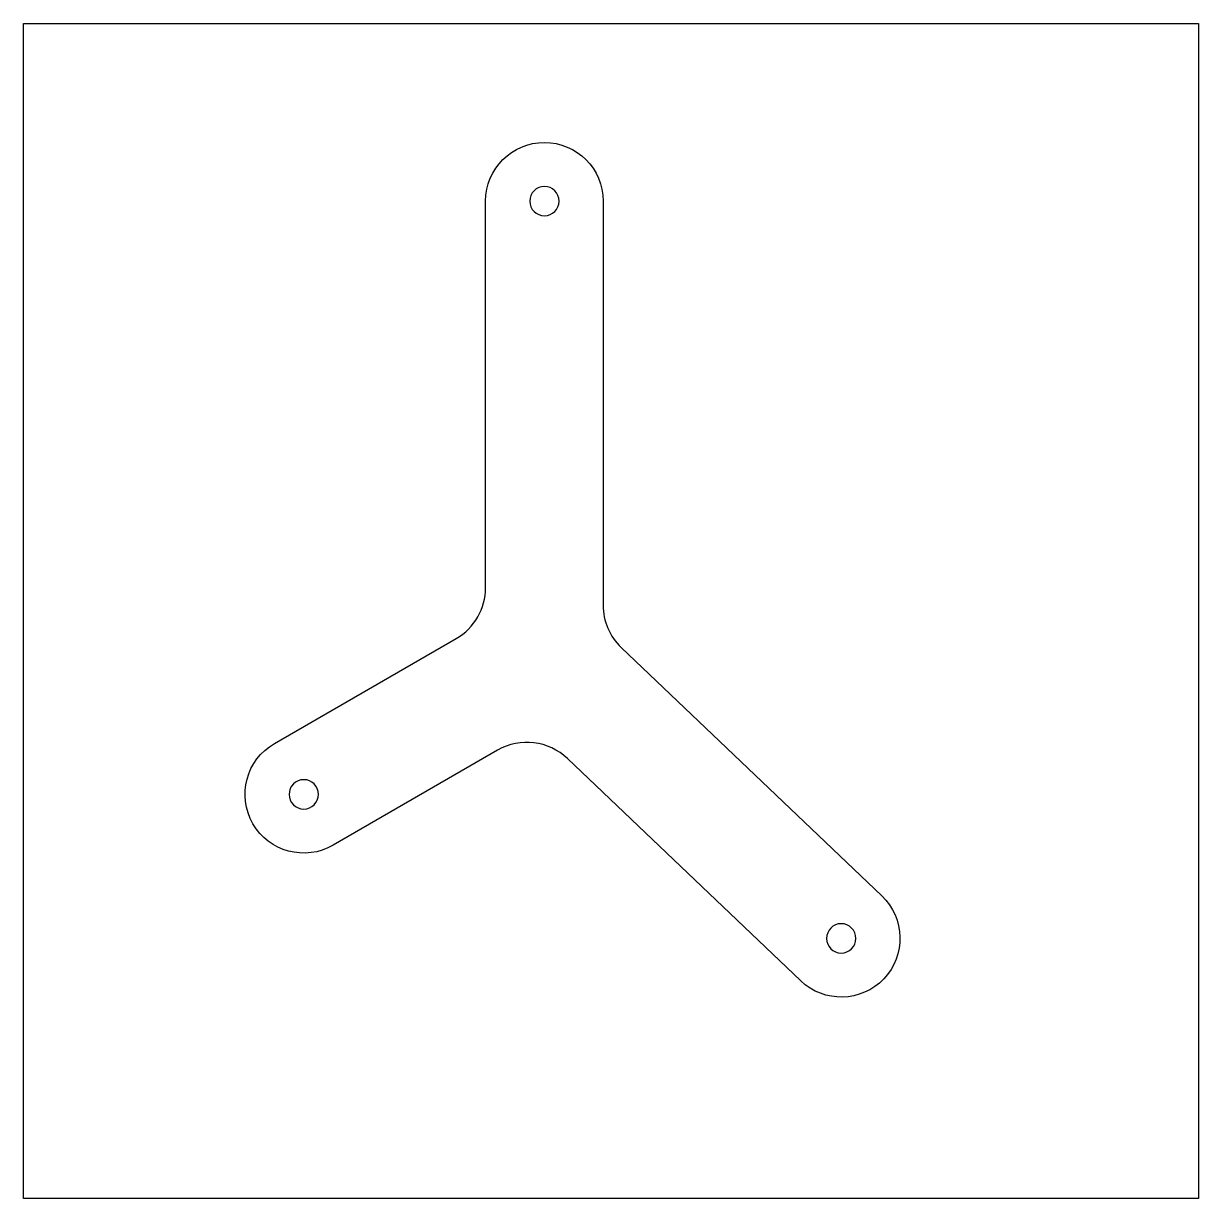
# Model space of a CAD drawing. Extents: x 0 to 200, y 0 to 200.
import ezdxf

# ---------------------------------------------------------------- set-up
doc = ezdxf.new("R2010")
doc.units = 0
doc.layers.add('pc_bracket', color=7, linetype='CONTINUOUS')

msp = doc.modelspace()

# ---------------------------------------------------------------- linework, layer by layer
at = {"layer": 'pc_bracket', "color": 7}
for p, q in [((0, 199.999988), (200.000001, 199.999988)), ((0, -0.000005), (0, 199.999988)), ((200.000001, 199.999988), (200.000001, -0.000005)), ((78.665957, 103.977168), (78.665957, 169.764626)), ((98.656698, 169.764626), (98.656698, 100.997585)), ((88.661326, 167.265785), (88.661326, 167.265785)), ((42.70443, 77.44394), (73.668271, 95.320925)), ((101.755417, 93.762699), (146.080095, 51.510237)), ((80.700807, 76.297843), (52.699799, 60.131452)), ((132.286791, 37.040461), (92.595144, 74.876487)), ((47.702116, 66.288853), (47.702116, 66.288853)), ((139.183442, 41.776506), (139.183442, 41.776506)), ((200.000001, -0.000005), (0, -0.000005))]:
    msp.add_line(p, q, dxfattribs=at)
for points in [[(78.665957, 169.764626), (78.665957, 175.284918), (83.141035, 179.759995), (88.661326, 179.759995)], [(88.661326, 179.759995), (94.181617, 179.759995), (98.656698, 175.284918), (98.656698, 169.764626)], [(88.661326, 172.263468), (87.281256, 172.263468), (86.162485, 171.1447), (86.162485, 169.764626)], [(91.160171, 169.764626), (91.160171, 171.1447), (90.0414, 172.263468), (88.661326, 172.263468)], [(86.162485, 169.764626), (86.162485, 168.384553), (87.281256, 167.265785), (88.661326, 167.265785)], [(88.661326, 167.265785), (90.0414, 167.265785), (91.160171, 168.384553), (91.160171, 169.764626)], [(73.668271, 95.320925), (76.760851, 97.106425), (78.665957, 100.406168), (78.665957, 103.977168)], [(98.656698, 100.997585), (98.656698, 98.263663), (99.776535, 95.649062), (101.755417, 93.762699)], [(92.595144, 74.876487), (89.384824, 77.936721), (84.54182, 78.515453), (80.700807, 76.297843)], [(39.04587, 63.790012), (36.285726, 68.570726), (37.923716, 74.683796), (42.70443, 77.44394)], [(47.702116, 71.286539), (46.322042, 71.286539), (45.203271, 70.167768), (45.203271, 68.787698)], [(50.200957, 68.787698), (50.200957, 70.167768), (49.082186, 71.286539), (47.702116, 71.286539)], [(45.203271, 68.787698), (45.203271, 67.407624), (46.322042, 66.288853), (47.702116, 66.288853)], [(47.702116, 66.288853), (49.082186, 66.288853), (50.200957, 67.407624), (50.200957, 68.787698)], [(52.699799, 60.131452), (47.919088, 57.371308), (41.806014, 59.009301), (39.04587, 63.790012)], [(146.080095, 51.510237), (150.075812, 47.701324), (150.227248, 41.374417), (146.418332, 37.378697)], [(139.183442, 46.774192), (137.803368, 46.774192), (136.6846, 45.655421), (136.6846, 44.275351)], [(141.682287, 44.275351), (141.682287, 45.655421), (140.563515, 46.774192), (139.183442, 46.774192)], [(136.6846, 44.275351), (136.6846, 42.895277), (137.803368, 41.776506), (139.183442, 41.776506)], [(139.183442, 41.776506), (140.563515, 41.776506), (141.682287, 42.895277), (141.682287, 44.275351)], [(146.418332, 37.378697), (142.609415, 33.382979), (136.282511, 33.231545), (132.286791, 37.040461)]]:
    msp.add_open_spline(points, degree=3, dxfattribs=at)

doc.saveas('drawing.dxf')
